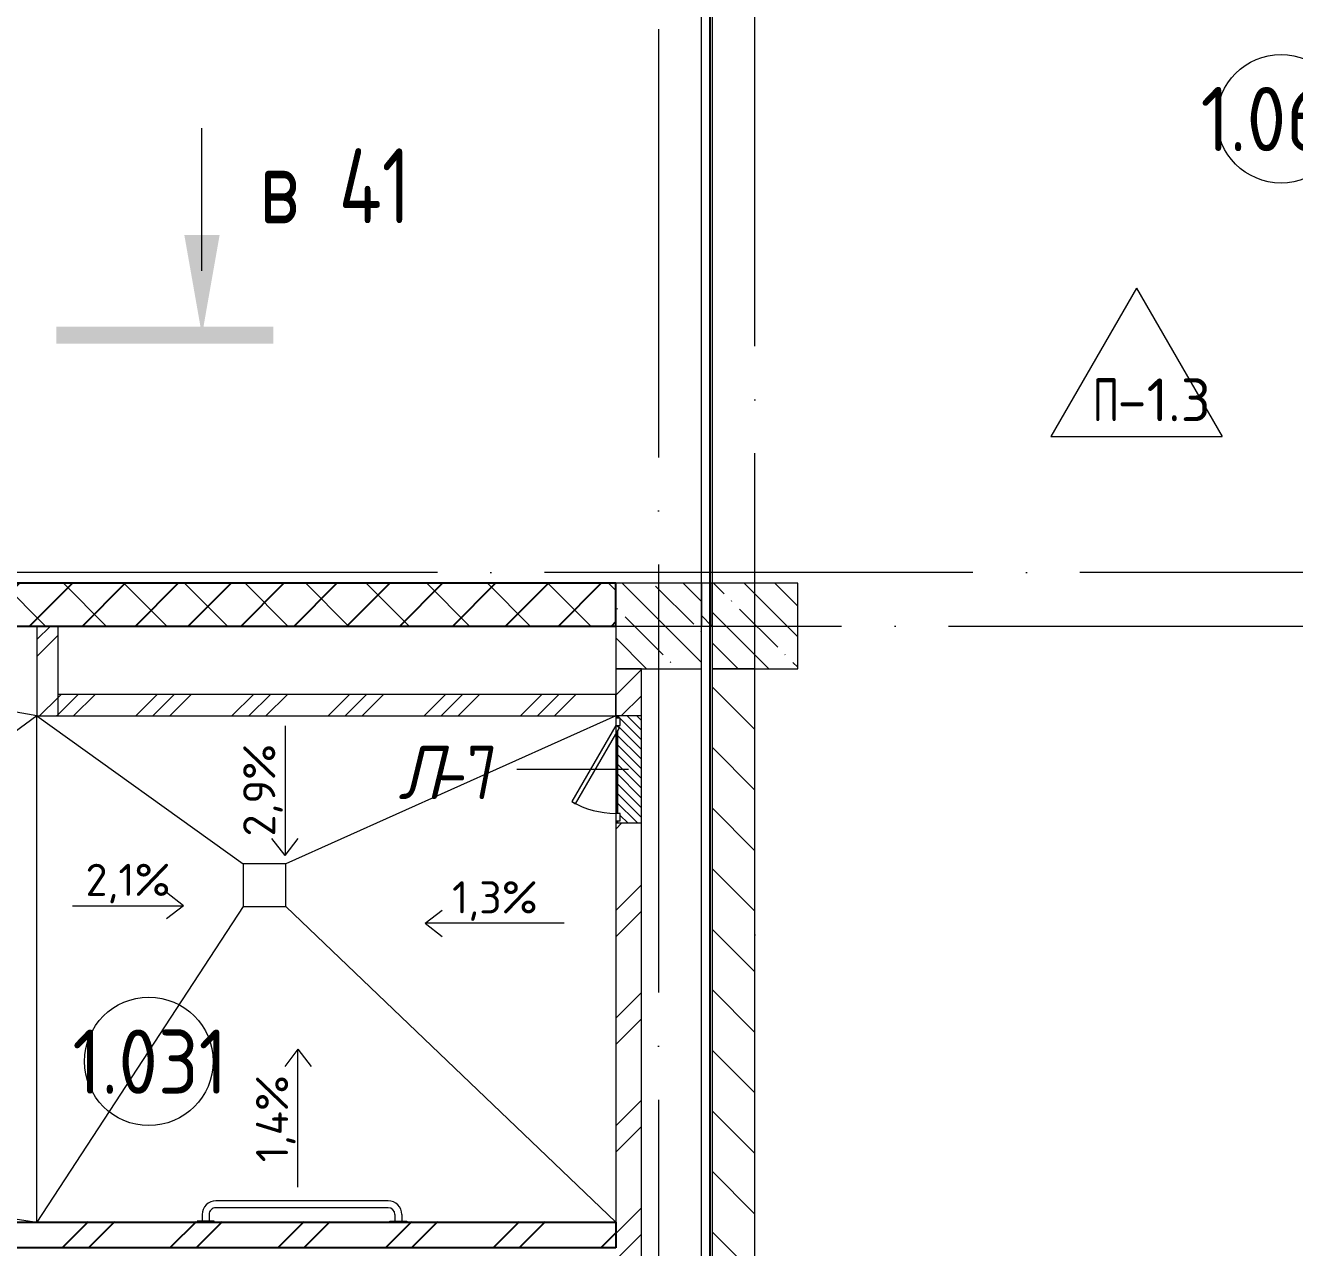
# Model space of a CAD drawing. Header units: millimetres. Extents: x -68946 to 690821, y -552984 to 293768.
# Drawn here: x 122931 to 128858, y 32872 to 38580 of the extents above; entities that cross this region are included whole.
import ezdxf

# ---------------------------------------------------------------- set-up
doc = ezdxf.new("R2010")
doc.units = ezdxf.units.MM
for name, pattern in [('ADSK_Линия сетки', [2500, 2000, -250, 0, -250]), ('ADSK_Невидимые', [500, 300, -200]), ('ADSK_Скрыто', [600, 300, -300])]:
    doc.linetypes.add(name, pattern=pattern)
for name, color, linetype, lineweight in [('0) блоки', 250, 'Continuous', 25), ('A-AREA-____-IDEN', 250, 'Continuous', 9), ('A-DETL-____-HDLN', 250, 'ADSK_Невидимые', 9), ('A-DETL-GENF-OTLN', 250, 'Continuous', 5), ('A-DOOR-____-IDEN', 250, 'Continuous', 9), ('A-DOOR-____-MCUT', 250, 'Continuous', 5), ('A-DOOR-____-OTLN', 250, 'Continuous', 5), ('A-FLOR-____-IDEN', 250, 'Continuous', 9), ('A-FLOR-____-OTLN', 250, 'Continuous', 9), ('A-GENM-____-MCUT', 250, 'Continuous', 25), ('A-GENM-____-OTLN', 250, 'Continuous', 9), ('A-WALL-____-MCUT', 250, 'Continuous', 13), ('A-WALL-____-PATT', 250, 'Continuous', 13), ('G-____-____-DIMS', 250, 'Continuous', 9), ('G-____-____-SYMB', 250, 'ADSK_Скрыто', 9), ('P-SANR-FIXT-OTLN', 250, 'Continuous', 9), ('S-COLS-____-MCUT', 250, 'Continuous', 25), ('S-COLS-____-OTLN', 250, 'Continuous', 9), ('S-GRID-____-OTLN', 250, 'Continuous', 9)]:
    doc.layers.add(name, color=color, linetype=linetype, lineweight=lineweight)
doc.styles.add('GOST Common_2', font='', dxfattribs={"width": 0.8, "height": 350})
doc.styles.add('ISOCPEUR_1', font='isocpeur.ttf', dxfattribs={"width": 0.9, "height": 250})
doc.styles.add('ISOCPEUR_2', font='isocpeur.ttf', dxfattribs={"height": 160})
doc.styles.add('ISOCPEUR_3', font='isocpeur.ttf', dxfattribs={"height": 250})
doc.styles.add('ISOCPEUR_I_1', font='ГОСТ тип А.ttf', dxfattribs={"height": 2500})
doc.styles.get('GOST Common_2').set_extended_font_data('GOST Common')
pattern_1 = [(135, (12287.91, -0.0006), (-141.42136, -141.42136), [])]
pattern_2 = [(135, (12287.91, -0.0006), (-142.5612, -142.5612), []), (135, (12430.48, -0.0006), (-142.5612, -142.5612), [252.016, -50.403, 3.353, -47.05])]
pattern_3 = [(45, (12287.9, -0.0006), (-224.5064, 224.5064), []), (45, (12367.3, -0.0006), (0, 449.0128), []), (45, (12208.54, -0.0006), (0, 449.0128), [])]

# ---------------------------------------------------------------- blocks, each defined once
blk = doc.blocks.new('Разрез - Номер вида спереди_3_5 мм-32550530-АР1_Кладочный план 1 этажа С2и3')
at = {"layer": 'G-____-____-SYMB', "linetype": 'Continuous'}
for points in [[(9.798, 0.404), (9.798, -0.394), (-0.333, -0.394), (-0.333, 0.404)], [(2.176, -4.675), (3, 0), (3.824, -4.675)]]:
    blk.add_hatch(color=256, dxfattribs=at).paths.add_polyline_path(points)
at = {"layer": 'G-____-____-SYMB', "linetype": 'Continuous', "lineweight": 20}
blk.add_line((3, -3), (3, -9.663), dxfattribs=at)
blk = doc.blocks.new('Поручень - гибкая подводка_ 640х550х165 PN6_3_ ХВ_ГВ накидная гайка BP DN15_ К-гл_кон_ П DN 50-28570645-АР1_Маркировочный план 1 этажа С2и3')
at = {"layer": 'P-SANR-FIXT-OTLN', "lineweight": 5}
for p, q in [((-369.9, 0), (-289.9, 0)), ((-369.9, -6), (-369.9, 0)), ((-289.9, -6), (-369.9, -6)), ((-345.9, -36), (-345.9, -6)), ((-313.9, -36), (-313.9, -6)), ((-289.9, 0), (-289.9, -6)), ((610.1, 0), (530.1, 0)), ((530.1, 0), (530.1, -6)), ((530.1, -6), (610.1, -6)), ((554.1, -36), (554.1, -6)), ((586.1, -36), (586.1, -6)), ((610.1, -6), (610.1, 0)), ((-281.9, -68), (522.1, -68)), ((-281.9, -100), (522.1, -100))]:
    blk.add_line(p, q, dxfattribs=at)
for centre, radius, start, end in [((-281.9, -36), 64, 180, 270), ((-281.9, -36), 32, 180, 270), ((522.1, -36), 32, 270, 0), ((522.1, -36), 64, 270, 0)]:
    blk.add_arc(centre, radius, start, end, dxfattribs=at)
blk = doc.blocks.new('АР_Люк - ЛРС_ВК_500х400_наружный_NCS S 1000-N-42727084-АР1_Маркировочный план 1 этажа С2и3')
at = {"layer": 'A-DOOR-____-OTLN'}
h = blk.add_hatch(dxfattribs=at)
h.set_pattern_fill('FP_148', color=256, style=0, pattern_type=2)
h.set_pattern_definition([(45, (125, 0), (-22.6274, 22.6274), [])])
h.paths.add_polyline_path([(-125, -60), (375, -60), (374.9, 60), (365, 60), (365, 40), (330, 40), (330, 60), (320, 42.7), (290, 60), (-80, 60), (-80, 40), (-115, 40), (-115, 60), (-125, 60), (-125, 40)])
at = {"layer": 'A-DETL-GENF-OTLN', "lineweight": 5}
for p, q in [((375, 60), (-125, 60)), ((-125, 60), (-125, -60)), ((375, -60), (375, 60)), ((-125, -60), (375, -60))]:
    blk.add_line(p, q, dxfattribs=at)
at = {"layer": 'A-DOOR-____-MCUT', "lineweight": 5}
for p, q in [((-25.1, 265), (-35.1, 247.7)), ((-35.1, 247.7), (320, 42.7)), ((330, 60), (-25.1, 265)), ((-80, 60), (-115, 60)), ((-115, 60), (-115, 40)), ((-80, 40), (-80, 60)), ((320, 42.7), (330, 60)), ((365, 60), (330, 60)), ((330, 60), (330, 40)), ((365, 40), (365, 60)), ((-115, 40), (-80, 40)), ((330, 40), (365, 40))]:
    blk.add_line(p, q, dxfattribs=at)
blk.add_arc((330, 60), 410, 150, 180, dxfattribs=at)
at = {"layer": 'A-DOOR-____-OTLN'}
blk.add_line((330, 60), (-25.1, 265), dxfattribs=at)
blk = doc.blocks.new('ASML_АР_Отделка Люка - ВО Отделка люков_Грунтовка 0_Шпатлевка 0_Окраска 0_0-42722003-АР1_Маркировочный план 1 этажа С2и3')
at = {"layer": 'A-GENM-____-MCUT', "lineweight": 5}
for p, q in [((-240, 3), (-250, 3)), ((-250, 3), (-250, 0)), ((177.1, 3), (-205, 3)), ((205, 3), (201, 3)), ((250, 3), (240, 3)), ((250, 0), (250, 3)), ((-250, 0), (-240, 0)), ((-205, 0), (182.3, 0)), ((199.2, 0), (205, 0)), ((240, 0), (250, 0))]:
    blk.add_line(p, q, dxfattribs=at)
blk = doc.blocks.new('AAR_СКБ_Марка_Помещения_мал - Номер-28977439-АР1_Маркировочный план 1 этажа С2и3')
at = {"layer": 'A-AREA-____-IDEN'}
blk.add_circle((-0.028, 0), 3, dxfattribs=at)
blk = doc.blocks.new('AAR_СКБ_Марка_Перекрытия - Марка пола-17325028-АР1_Маркировочный план 1 этажа С2и3')
at = {"layer": 'A-FLOR-____-IDEN'}
for p, q in [((0, 6.932), (-4.002, 0)), ((0, 6.932), (4.002, 0)), ((-4.002, 0), (4.002, 0))]:
    blk.add_line(p, q, dxfattribs=at)

msp = doc.modelspace()

# ---------------------------------------------------------------- hatches: boundary and pattern name
at = {"layer": '0) блоки'}
h = msp.add_hatch(dxfattribs=at)
h.set_pattern_fill('ANSI31', color=256, scale=55)
h.paths.add_polyline_path([(121157.9147, 35974.9403), (121366.3492, 35974.9403), (121366.3492, 39774.9994), (121157.9147, 39774.9994)])
h.paths.add_polyline_path([(125687.8919, 35974.9994), (121657.9147, 35974.9994), (121657.9147, 35774.9403), (125687.8919, 35774.9403)])
h = msp.add_hatch(dxfattribs=at)
h.set_pattern_fill('FP_4', color=256, style=0, pattern_type=2)
h.set_pattern_definition([(45, (12288.03, 3.4), (-251.4472, 251.4472), []), (45, (12288.03, 384.4), (-251.4472, 251.4472), [])])
h.paths.add_polyline_path([(125420.6975, 32873.3883), (125688.0339, 32873.3883), (125688.0339, 32993.3883), (119463.0333, 32993.3883), (119463.0333, 32873.3883), (124049.7765, 32873.3883)])
at = {"layer": 'A-WALL-____-PATT', "lineweight": 15, "true_color": 0x000000}
h = msp.add_hatch(dxfattribs=at)
h.set_pattern_fill('FP_2', color=18, style=0, pattern_type=2)
h.set_pattern_definition(pattern_1)
h.paths.add_polyline_path([(118892.9138, 35774.9403), (119567.9597, 35775), (119567.9597, 35974.9403), (118737.9138, 35974.9403), (118737.9138, 35774.9403), (118772.9138, 35774.9403)])
h.paths.add_polyline_path([(117387.9144, 35774.9403), (117487.9138, 35774.9403), (117487.9138, 35974.9403), (117387.8919, 35974.9403), (117387.8919, 35774.9403)])
h.paths.add_polyline_path([(126137.8919, 35774.9403), (126137.8919, 35974.9403), (126087.8919, 35974.9403), (126087.8919, 35774.9403), (126119.4701, 35774.9403)])
h.paths.add_polyline_path([(125444.5413, 35774.9403), (125687.8919, 35774.9403), (125687.8919, 35974.9403), (121657.9147, 35974.9403), (121657.9147, 35774.9403), (125212.8919, 35774.9403)])
h.paths.add_polyline_path([(120857.3518, 35774.9403), (121357.9147, 35775), (121357.4301, 35974.9403), (120667.9597, 35974.9403), (120668.2887, 35774.9403), (120808.5414, 35774.9403)])
h = msp.add_hatch(dxfattribs=at)
h.set_pattern_fill('FP_5', color=18, style=0, pattern_type=2)
h.set_pattern_definition(pattern_3)
h.paths.add_polyline_path([(122984.4066, 35354.9403), (123084.4066, 35354.9403), (123084.4066, 35774.9403), (122984.4066, 35774.9403)])
h = msp.add_hatch(dxfattribs=at)
h.set_pattern_fill('FP_4', color=18, style=0, pattern_type=2)
h.set_pattern_definition([(45, (12287.9, -0.0006), (-251.4472, 251.4472), []), (45, (12287.9, 381), (-251.4472, 251.4472), [])])
h.paths.add_polyline_path([(125807.9144, 19424.9994), (125807.9144, 22424.9994), (125687.9144, 22424.9994), (125687.9144, 19424.9994)])
h.paths.add_polyline_path([(125687.9144, 22824.9994), (125807.9143, 22825), (125807.9144, 23664.9994), (125687.9144, 23664.9994), (125687.9144, 22953.0468)])
h.paths.add_polyline_path([(125687.9144, 24164.9994), (125807.9144, 24164.9994), (125807.9144, 27624.9994), (125687.9144, 27624.9994), (125687.9144, 24779.9994)])
h.paths.add_polyline_path([(125687.9144, 28524.9994), (125807.9144, 28524.9994), (125807.9144, 32324.9994), (125687.9144, 32324.9678), (125687.9144, 28559.9994)])
h.paths.add_polyline_path([(125756.261, 32724.9994), (125807.9144, 32724.9994), (125807.9144, 34855), (125687.9144, 34855), (125687.9144, 32724.9994), (125725.2662, 32724.9994)])
h.paths.add_polyline_path([(125697.9144, 35355), (125807.9144, 35355), (125807.9141, 35574.9994), (125687.9144, 35574.9994), (125687.9144, 35355), (125694.9144, 35355)])
h = msp.add_hatch(dxfattribs=at)
h.set_pattern_fill('FP_2', color=18, style=0, pattern_type=2)
h.set_pattern_definition(pattern_1)
h.paths.add_polyline_path([(126330.9144, 19924.9994), (126337.9144, 19924.9994), (126337.9144, 22424.9994), (126137.9144, 22424.9994), (126137.9144, 19924.9994), (126327.9144, 19924.9994)])
h.paths.add_polyline_path([(126276.3634, 22824.9994), (126337.9144, 22824.9994), (126337.9144, 28124.9993), (126137.9144, 28124.9994), (126137.9144, 22824.9994)])
h.paths.add_polyline_path([(126337.9144, 28524.9994), (126337.9144, 31824.9403), (126137.9144, 31824.9403), (126137.9144, 28524.9994), (126312.4387, 28524.9994)])
h.paths.add_polyline_path([(126137.9144, 32724.9994), (126337.9144, 32724.9994), (126337.9144, 35574.9994), (126137.9144, 35574.9994), (126137.9144, 33216.6433)])
h = msp.add_hatch(dxfattribs=at)
h.set_pattern_fill('FP_5', color=18, style=0, pattern_type=2)
h.set_pattern_definition(pattern_3)
h.paths.add_polyline_path([(125687.8919, 35354.9403), (125687.8919, 35454.9403), (123084.4066, 35454.9403), (123084.4066, 35354.9403), (125662.9138, 35354.9403)])
at = {"layer": 'S-COLS-____-OTLN', "lineweight": 5, "true_color": 0x000000}
h = msp.add_hatch(dxfattribs=at)
h.set_pattern_fill('FP_1', color=18, style=0, pattern_type=2)
h.set_pattern_definition(pattern_2)
h.paths.add_polyline_path([(125955.6645, 35574.9994), (126087.8919, 35574.9994), (126087.8919, 35974.9994), (125687.8919, 35974.9403), (125687.8919, 35574.9994)])
h = msp.add_hatch(dxfattribs=at)
h.set_pattern_fill('FP_1', color=18, style=0, pattern_type=2)
h.set_pattern_definition(pattern_2)
h.paths.add_polyline_path([(126137.8919, 35574.9994), (126537.8919, 35574.9994), (126537.8919, 35974.9994), (126137.8919, 35974.9403)])

# ---------------------------------------------------------------- linework, layer by layer
at = {"color": 1}
msp.add_lwpolyline([(173774.1788, 68376.857), (126127.8919, 68376.857), (126127.8919, -4557.0324), (173774.1788, -4557.0324)], close=True, dxfattribs=at)
at = {"layer": '0) блоки'}
for points in [[(125687.8919, 35974.9994), (121657.9147, 35974.9994), (121657.9147, 35774.9403), (125687.8919, 35774.9403)], [(125687.9144, 32869.9994), (119462.9138, 32869.9994), (119462.9138, 32989.9994), (125687.9144, 32989.9994)]]:
    msp.add_lwpolyline(points, close=True, dxfattribs=at)
at = {"layer": 'A-DETL-____-HDLN', "color": 18, "true_color": 0x000000}
msp.add_line((122984.4066, 35354.9403), (120667.9597, 35775), dxfattribs=at)
at = {"layer": 'A-DOOR-____-IDEN', "color": 18, "true_color": 0x000000}
msp.add_line((125747.9144, 35105), (125225.7651, 35105), dxfattribs=at)
at = {"layer": 'A-FLOR-____-OTLN', "color": 18, "lineweight": 5, "true_color": 0x000000}
for p, q in [((126087.8919, 35974.9994), (126087.8919, 39774.9994)), ((126137.8919, 39774.9994), (126137.8919, 35974.9994)), ((126087.8919, 32724.9994), (126087.8919, 35574.9994)), ((124147.9987, 34664.8977), (123947.9987, 34664.8977)), ((123947.9987, 34664.8977), (123947.9987, 34464.8977)), ((124147.9987, 34464.8977), (124147.9987, 34664.8977)), ((123947.9987, 34464.8977), (124147.9987, 34464.8977))]:
    msp.add_line(p, q, dxfattribs=at)
at = {"layer": 'A-FLOR-____-OTLN', "color": 18, "true_color": 0x000000}
for p, q in [((122984.4066, 35354.9403), (120537.9147, 33580.0004)), ((122984.4066, 32989.9994), (122984.4066, 35354.9403)), ((122984.4066, 35354.9403), (123947.9987, 34664.8977)), ((125687.8919, 35354.9403), (124147.9987, 34664.8977)), ((123947.9987, 34464.8977), (122984.4066, 32989.9994)), ((124147.9987, 34464.8977), (125687.8919, 32989.9994)), ((120537.9147, 33380.0004), (122984.4066, 32989.9994))]:
    msp.add_line(p, q, dxfattribs=at)
at = {"layer": 'A-WALL-____-MCUT', "color": 18, "lineweight": 15, "true_color": 0x000000}
for p, q in [((125687.8919, 35974.9403), (122877.9144, 35974.9403)), ((125687.8919, 35774.9403), (125687.8919, 35974.9403)), ((126137.9144, 35974.9403), (126087.8919, 35974.9403)), ((126087.8919, 35974.9403), (126087.8919, 35774.9403)), ((126137.9144, 35774.9403), (126137.9144, 35974.9403)), ((121657.9147, 35774.9403), (125687.8919, 35774.9403)), ((123084.4066, 35775), (122984.4066, 35775)), ((122984.4066, 35775), (122984.4066, 35354.9403)), ((123084.4066, 35354.9403), (123084.4066, 35775)), ((126087.8919, 35774.9403), (126137.9144, 35774.9403)), ((125687.9144, 35575), (125687.9144, 35345)), ((125807.9144, 35575), (125687.9144, 35575)), ((125807.9144, 32724.9994), (125807.9144, 35575)), ((126137.9144, 35574.9994), (126137.9144, 32724.9994)), ((126337.9144, 35574.9994), (126137.9144, 35574.9994)), ((126337.9144, 32724.9994), (126337.9144, 35574.9994)), ((125687.8919, 35454.9403), (123084.4066, 35454.9403)), ((125687.8919, 35355), (125687.8919, 35454.9403)), ((122984.4066, 35354.9403), (125687.8919, 35354.9403)), ((125687.9144, 35270), (125687.9144, 34900)), ((125687.9144, 34865), (125687.9144, 32989.9994))]:
    msp.add_line(p, q, dxfattribs=at)
at = {"layer": 'G-____-____-DIMS', "color": 18, "true_color": 0x000000}
for p, q in [((124144.053, 35308.0683), (124144.053, 34703.114)), ((124144.053, 34703.114), (124082.6669, 34783.114)), ((124144.053, 34703.114), (124205.4392, 34783.114)), ((123669.4702, 34468.5294), (123589.4702, 34529.9155)), ((123151.8706, 34468.5294), (123669.4702, 34468.5294)), ((123669.4702, 34468.5294), (123589.4702, 34407.1432)), ((124797.9414, 34386.7561), (124877.9414, 34448.1423)), ((124797.9414, 34386.7561), (124877.9414, 34325.3699)), ((125446.9739, 34386.7561), (124797.9414, 34386.7561)), ((124204.0201, 33798.1564), (124142.6339, 33718.1564)), ((124204.0201, 33798.1564), (124265.4062, 33718.1564)), ((124204.0201, 33154.7054), (124204.0201, 33798.1564))]:
    msp.add_line(p, q, dxfattribs=at)
at = {"layer": 'S-COLS-____-MCUT', "color": 18, "lineweight": 5, "true_color": 0x000000}
for p, q in [((126087.8919, 35974.9994), (125687.8919, 35974.9994)), ((126537.8919, 35974.9994), (126137.8919, 35974.9994)), ((126137.8919, 35974.9994), (126137.8919, 35574.9994)), ((126537.8919, 35574.9994), (126537.8919, 35974.9994)), ((125687.8919, 35774.9403), (125687.8919, 35574.9994)), ((126087.8919, 35574.9994), (126087.8919, 35774.9403)), ((125687.8919, 35574.9994), (126087.8919, 35574.9994)), ((126337.9144, 35574.9994), (126537.8919, 35574.9994))]:
    msp.add_line(p, q, dxfattribs=at)
at = {"layer": 'S-COLS-____-OTLN', "color": 18, "lineweight": 5, "true_color": 0x000000}
for p, q in [((125687.8919, 35974.9994), (125687.8919, 35774.9403)), ((126087.8919, 35774.9403), (126087.8919, 35974.9994)), ((126137.8919, 35574.9994), (126337.9144, 35574.9994))]:
    msp.add_line(p, q, dxfattribs=at)
at = {"layer": 'S-GRID-____-OTLN', "color": 18, "linetype": 'ADSK_Линия сетки', "true_color": 0x000000}
for p, q in [((125887.9138, 61063.6538), (125887.9138, -1649.5356)), ((126337.9138, -2919.5356), (126337.9138, 59793.6538)), ((167356.8279, 36025), (111607.9138, 36025)), ((77240.3519, 35775), (168626.8279, 35775))]:
    msp.add_line(p, q, dxfattribs=at)

# ---------------------------------------------------------------- block references
at = {"layer": 'A-AREA-____-IDEN', "color": 18, "true_color": 0x000000, "xscale": 99.99999999999993, "yscale": 99.99999999999993, "zscale": 99.99999999999993}
for p in [(128797.2935, 38144.0828), (123510.513, 33741.5555)]:
    msp.add_blockref('AAR_СКБ_Марка_Помещения_мал - Номер-28977439-АР1_Маркировочный план 1 этажа С2и3', p, dxfattribs=at)
at = {"layer": 'A-DOOR-____-OTLN', "color": 18, "true_color": 0x000000, "rotation": 90}
msp.add_blockref('АР_Люк - ЛРС_ВК_500х400_наружный_NCS S 1000-N-42727084-АР1_Маркировочный план 1 этажа С2и3', (125747.9144, 34980), dxfattribs=at)
at = {"layer": 'A-FLOR-____-IDEN', "color": 18, "true_color": 0x000000, "xscale": 99.99999999999993, "yscale": 99.99999999999993, "zscale": 99.99999999999993}
msp.add_blockref('AAR_СКБ_Марка_Перекрытия - Марка пола-17325028-АР1_Маркировочный план 1 этажа С2и3', (128120.0838, 36660), dxfattribs=at)
at = {"layer": 'A-GENM-____-OTLN', "color": 18, "lineweight": 5, "true_color": 0x000000, "rotation": 90}
msp.add_blockref('ASML_АР_Отделка Люка - ВО Отделка люков_Грунтовка 0_Шпатлевка 0_Окраска 0_0-42722003-АР1_Маркировочный план 1 этажа С2и3', (125697.9144, 35105), dxfattribs=at)
at = {"layer": 'G-____-____-SYMB', "linetype": 'Continuous', "lineweight": 40, "xscale": 99.99999999999993, "yscale": 99.99999999999993, "zscale": 99.99999999999993, "rotation": 180}
msp.add_blockref('Разрез - Номер вида спереди_3_5 мм-32550530-АР1_Кладочный план 1 этажа С2и3', (124055.7766, 37133.5078), dxfattribs=at)
at = {"layer": 'P-SANR-FIXT-OTLN', "color": 18, "lineweight": 5, "true_color": 0x000000, "rotation": 180}
msp.add_blockref('Поручень - гибкая подводка_ 640х550х165 PN6_3_ ХВ_ГВ накидная гайка BP DN15_ К-гл_кон_ П DN 50-28570645-АР1_Маркировочный план 1 этажа С2и3', (124342.991, 32989.9994), dxfattribs=at)

# ---------------------------------------------------------------- texts
at = {"layer": 'A-AREA-____-IDEN', "color": 18, "true_color": 0x000000, "char_height": 300, "attachment_point": 1, "style": 'ISOCPEUR_1'}
for s, insert, width in [('1.067', (128418.9543, 38292.7426), 609.2825), ('1.031', (123150.5738, 33890.2153), 564.388)]:
    msp.add_mtext(s, dxfattribs=dict(at, insert=insert, width=width))
at = {"layer": 'A-DOOR-____-IDEN', "color": 18, "true_color": 0x000000, "char_height": 250, "attachment_point": 1, "style": 'ISOCPEUR_I_1'}
for s, insert, width in [('\\fISOCPEUR|b0|i1|c204|p34|;\\W.9;Л', (124672.2037, 35216.3542), 223.670812), ('-7', (124856.7506, 35216.3542), 404.0505)]:
    msp.add_mtext(s, dxfattribs=dict(at, insert=insert, width=width))
at = {"layer": 'A-FLOR-____-IDEN', "color": 18, "true_color": 0x000000, "char_height": 200, "attachment_point": 1, "style": 'ISOCPEUR_2'}
for s, insert, width in [('\\fISOCPEUR|b0|i0|c204|p34|;\\W.7;П', (127914.8489, 36931.3858), 140.295312), ('-1.3', (128030.6041, 36931.3858), 381.60325)]:
    msp.add_mtext(s, dxfattribs=dict(at, insert=insert, width=width))
at = {"layer": 'G-____-____-DIMS', "color": 18, "true_color": 0x000000, "char_height": 150, "attachment_point": 1, "rotation": 90, "line_spacing_factor": 1.149209, "style": 'ISOCPEUR_3'}
for s, insert, width in [('2,9%', (123948.0847, 34791.9533), 512.730909), ('1,4%', (124008.0517, 33270.2629), 494.803255)]:
    msp.add_mtext(s, dxfattribs=dict(at, insert=insert, width=width))
at = {"layer": 'G-____-____-DIMS', "color": 18, "true_color": 0x000000, "char_height": 150, "width": 476.8756, "attachment_point": 1, "line_spacing_factor": 1.149209, "style": 'ISOCPEUR_3'}
for s, insert in [('2,1%', (123211.9723, 34664.4977)), ('1,3%', (124923.7595, 34582.7245))]:
    msp.add_mtext(s, dxfattribs=dict(at, insert=insert))
at = {"layer": 'G-____-____-SYMB', "linetype": 'Continuous', "char_height": 350, "attachment_point": 1, "style": 'GOST Common_2'}
for s, insert, width in [(' 41', (124224.8964, 38005.8137), 557.9745), ('\\fGOST Common|b0|i0|c204|p34|;\\W.8;в', (124023.813, 38005.8137), 243.713)]:
    msp.add_mtext(s, dxfattribs=dict(at, insert=insert, width=width))

doc.saveas('drawing.dxf')
